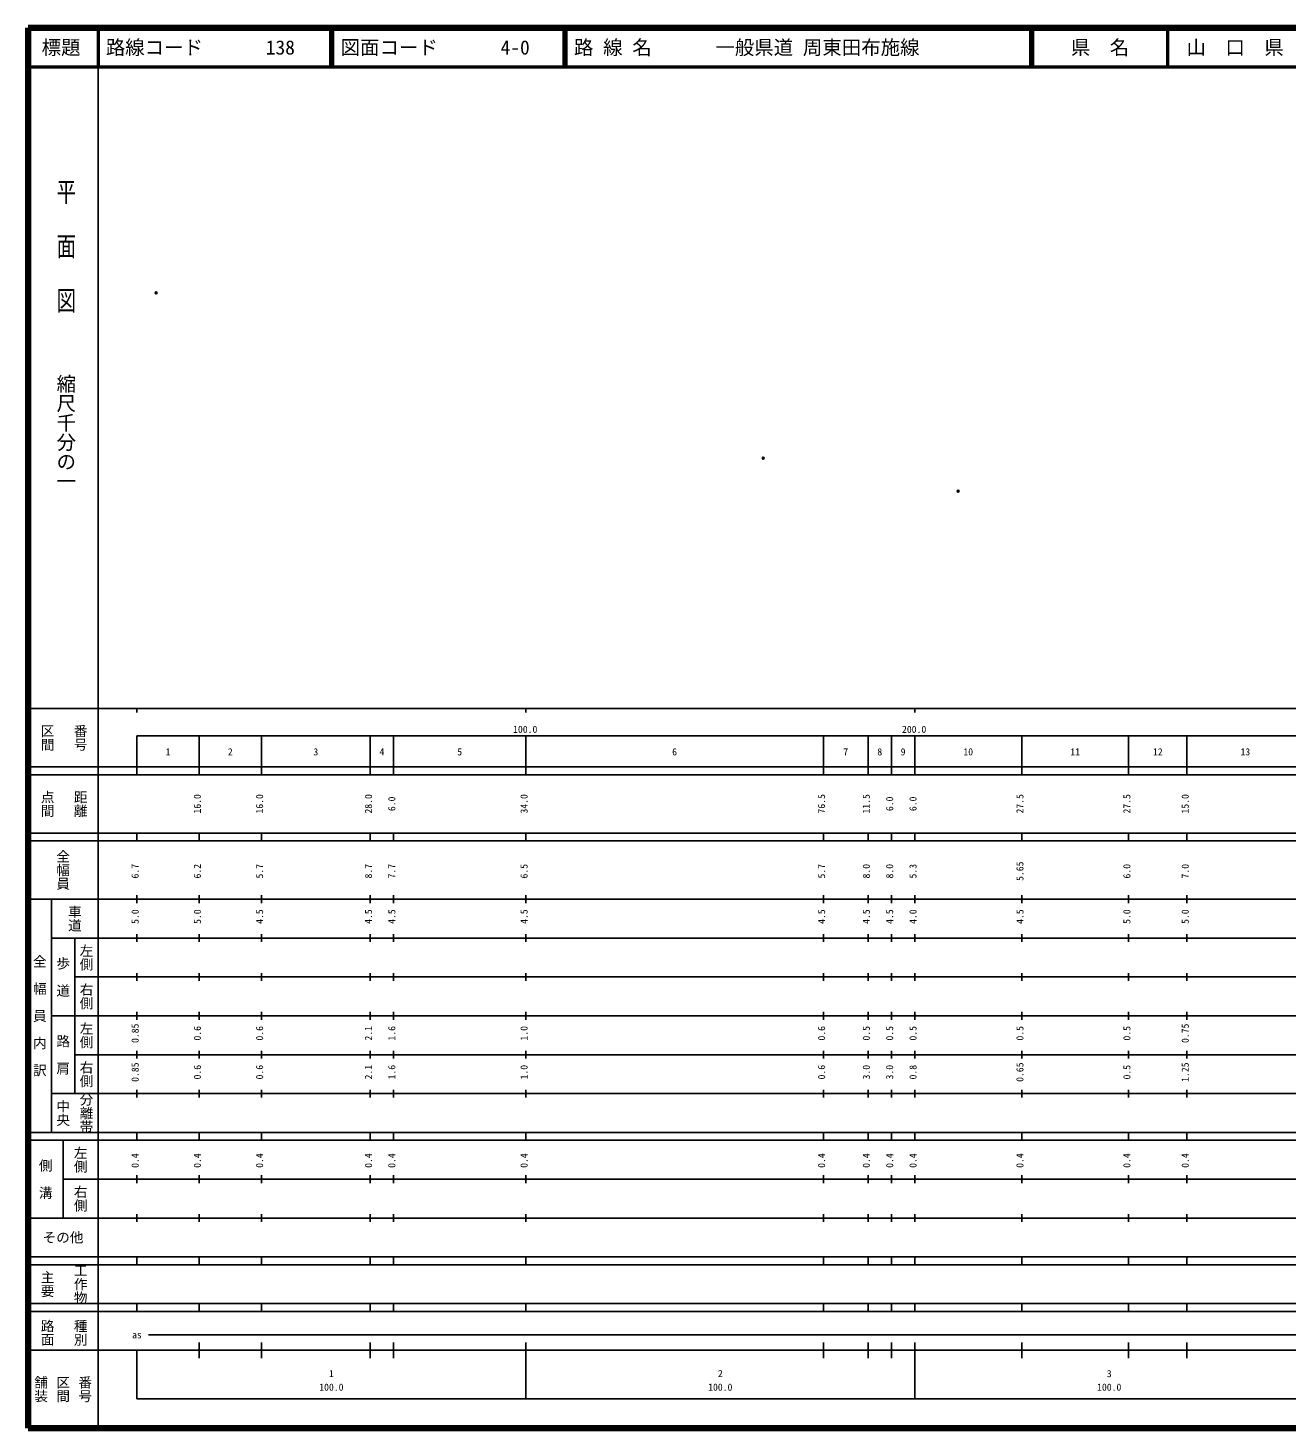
# Model space of a CAD drawing. Units: millimetres on the paper. Extents: x 40 to 680, y 20 to 380.
# Drawn here: x 40 to 363.7, y 20 to 380 of the extents above; entities that cross this region are included whole.
import ezdxf
from ezdxf.enums import TextEntityAlignment as Align

# ---------------------------------------------------------------- set-up
doc = ezdxf.new("R2010")
doc.units = ezdxf.units.MM
doc.header["$PDMODE"] = 32
doc.header["$PDSIZE"] = 0.5
doc.layers.add('M-OTRS', color=6, linetype='Continuous')
doc.layers.add('M-TTL-TXT', color=7, linetype='Continuous')
for name, color, linetype, lineweight in [('M-TTL', 2, 'Continuous', 140), ('M-TTL-BAND', 7, 'Continuous', 25), ('M-TTL-LINE', 7, 'Continuous', 50)]:
    doc.layers.add(name, color=color, linetype=linetype, lineweight=lineweight)
doc.styles.add('@ＭＳ ゴシック', font='')
doc.styles.add('ＭＳ ゴシック', font='')
doc.styles.get('@ＭＳ ゴシック').set_extended_font_data('@MS Gothic')
doc.styles.get('ＭＳ ゴシック').set_extended_font_data('MS Gothic')

msp = doc.modelspace()

# ---------------------------------------------------------------- linework, layer by layer
at = {"layer": 'M-OTRS'}
for p in [(72.941, 311.905), (229.061, 269.35), (279.132, 260.89)]:
    msp.add_point(p, dxfattribs=at)
at = {"layer": 'M-TTL'}
for p, q in [((40, 380), (40, 20)), ((680, 380), (40, 380)), ((40, 20), (680, 20))]:
    msp.add_line(p, q, dxfattribs=at)
at = {"layer": 'M-TTL-BAND'}
for p, q in [((58, 370), (58, 20)), ((40, 205), (579, 205)), ((68, 205), (68, 204)), ((168, 205), (168, 204)), ((268, 205), (268, 204)), ((68, 198), (579, 198)), ((68, 198), (68, 188)), ((84, 188), (84, 198)), ((100, 188), (100, 198)), ((128, 188), (128, 198)), ((134, 188), (134, 198)), ((168, 188), (168, 198)), ((244.5, 188), (244.5, 198)), ((256, 188), (256, 198)), ((262, 188), (262, 198)), ((268, 188), (268, 198)), ((295.5, 188), (295.5, 198)), ((323, 188), (323, 198)), ((338, 188), (338, 198)), ((40, 190), (579, 190)), ((40, 188), (579, 188)), ((40, 173), (579, 173)), ((68, 171), (68, 173)), ((84, 171), (84, 173)), ((100, 171), (100, 173)), ((128, 171), (128, 173)), ((134, 171), (134, 173)), ((168, 171), (168, 173)), ((244.5, 171), (244.5, 173)), ((256, 171), (256, 173)), ((262, 171), (262, 173)), ((268, 171), (268, 173)), ((295.5, 171), (295.5, 173)), ((323, 171), (323, 173)), ((338, 171), (338, 173)), ((40, 171), (579, 171)), ((40, 156), (579, 156)), ((46, 96), (46, 156)), ((68, 155), (68, 157)), ((84, 155), (84, 157)), ((100, 155), (100, 157)), ((128, 155), (128, 157)), ((134, 155), (134, 157)), ((168, 155), (168, 157)), ((244.5, 155), (244.5, 157)), ((256, 155), (256, 157)), ((262, 155), (262, 157)), ((268, 155), (268, 157)), ((295.5, 155), (295.5, 157)), ((323, 155), (323, 157)), ((338, 155), (338, 157)), ((46, 146), (579, 146)), ((52, 146), (52, 106)), ((68, 145), (68, 147)), ((84, 145), (84, 147)), ((100, 145), (100, 147)), ((128, 145), (128, 147)), ((134, 145), (134, 147)), ((168, 145), (168, 147)), ((244.5, 145), (244.5, 147)), ((256, 145), (256, 147)), ((262, 145), (262, 147)), ((268, 145), (268, 147)), ((295.5, 145), (295.5, 147)), ((323, 145), (323, 147)), ((338, 145), (338, 147)), ((68, 135), (68, 137)), ((84, 135), (84, 137)), ((100, 135), (100, 137)), ((128, 135), (128, 137)), ((134, 135), (134, 137)), ((168, 135), (168, 137)), ((244.5, 135), (244.5, 137)), ((256, 135), (256, 137)), ((262, 135), (262, 137)), ((268, 135), (268, 137)), ((295.5, 135), (295.5, 137)), ((323, 135), (323, 137)), ((338, 135), (338, 137)), ((52, 136), (579, 136)), ((46, 126), (579, 126)), ((68, 125), (68, 127)), ((84, 125), (84, 127)), ((100, 125), (100, 127)), ((128, 125), (128, 127)), ((134, 125), (134, 127)), ((168, 125), (168, 127)), ((244.5, 125), (244.5, 127)), ((256, 125), (256, 127)), ((262, 125), (262, 127)), ((268, 125), (268, 127)), ((295.5, 125), (295.5, 127)), ((323, 125), (323, 127)), ((338, 125), (338, 127)), ((52, 116), (579, 116)), ((68, 115), (68, 117)), ((84, 115), (84, 117)), ((100, 115), (100, 117)), ((128, 115), (128, 117)), ((134, 115), (134, 117)), ((168, 115), (168, 117)), ((244.5, 115), (244.5, 117)), ((256, 115), (256, 117)), ((262, 115), (262, 117)), ((268, 115), (268, 117)), ((295.5, 115), (295.5, 117)), ((323, 115), (323, 117)), ((338, 115), (338, 117)), ((46, 106), (579, 106)), ((68, 105), (68, 107)), ((84, 105), (84, 107)), ((100, 105), (100, 107)), ((128, 105), (128, 107)), ((134, 105), (134, 107)), ((168, 105), (168, 107)), ((244.5, 105), (244.5, 107)), ((256, 105), (256, 107)), ((262, 105), (262, 107)), ((268, 105), (268, 107)), ((295.5, 105), (295.5, 107)), ((323, 105), (323, 107)), ((338, 105), (338, 107)), ((40, 96), (579, 96)), ((40, 94), (579, 94)), ((49, 94), (49, 74)), ((68, 94), (68, 96)), ((84, 94), (84, 96)), ((100, 94), (100, 96)), ((128, 94), (128, 96)), ((134, 94), (134, 96)), ((168, 94), (168, 96)), ((244.5, 94), (244.5, 96)), ((256, 94), (256, 96)), ((262, 94), (262, 96)), ((268, 94), (268, 96)), ((295.5, 94), (295.5, 96)), ((323, 94), (323, 96)), ((338, 94), (338, 96)), ((49, 84), (579, 84)), ((68, 83), (68, 85)), ((84, 83), (84, 85)), ((100, 83), (100, 85)), ((128, 83), (128, 85)), ((134, 83), (134, 85)), ((168, 83), (168, 85)), ((244.5, 83), (244.5, 85)), ((256, 83), (256, 85)), ((262, 83), (262, 85)), ((268, 83), (268, 85)), ((295.5, 83), (295.5, 85)), ((323, 83), (323, 85)), ((338, 83), (338, 85)), ((40, 74), (579, 74)), ((68, 73), (68, 75)), ((84, 73), (84, 75)), ((100, 73), (100, 75)), ((128, 73), (128, 75)), ((134, 73), (134, 75)), ((168, 73), (168, 75)), ((244.5, 73), (244.5, 75)), ((256, 73), (256, 75)), ((262, 73), (262, 75)), ((268, 73), (268, 75)), ((295.5, 73), (295.5, 75)), ((323, 73), (323, 75)), ((338, 73), (338, 75)), ((40, 64), (579, 64)), ((40, 62), (579, 62)), ((68, 62), (68, 64)), ((84, 62), (84, 64)), ((100, 62), (100, 64)), ((128, 62), (128, 64)), ((134, 62), (134, 64)), ((168, 62), (168, 64)), ((244.5, 62), (244.5, 64)), ((256, 62), (256, 64)), ((262, 62), (262, 64)), ((268, 62), (268, 64)), ((295.5, 62), (295.5, 64)), ((323, 62), (323, 64)), ((338, 62), (338, 64)), ((40, 52), (579, 52)), ((68, 50), (68, 52)), ((84, 50), (84, 52)), ((100, 50), (100, 52)), ((128, 50), (128, 52)), ((134, 50), (134, 52)), ((168, 50), (168, 52)), ((244.5, 50), (244.5, 52)), ((256, 50), (256, 52)), ((262, 50), (262, 52)), ((268, 50), (268, 52)), ((295.5, 50), (295.5, 52)), ((323, 50), (323, 52)), ((338, 50), (338, 52)), ((40, 50), (579, 50)), ((71, 44), (565, 44)), ((40, 40), (579, 40)), ((68, 40), (68, 27.5)), ((84, 38), (84, 42)), ((100, 38), (100, 42)), ((128, 38), (128, 42)), ((134, 38), (134, 42)), ((168, 27.5), (168, 42)), ((244.5, 38), (244.5, 42)), ((256, 38), (256, 42)), ((262, 38), (262, 42)), ((268, 27.5), (268, 42)), ((295.5, 38), (295.5, 42)), ((323, 38), (323, 42)), ((338, 38), (338, 42)), ((68, 27.5), (579, 27.5))]:
    msp.add_line(p, q, dxfattribs=at)
at = {"layer": 'M-TTL-LINE'}
for p, q in [((58, 380), (58, 370)), ((117.75, 380), (117.75, 370)), ((118.25, 380), (118.25, 370)), ((177.75, 380), (177.75, 370)), ((178.25, 380), (178.25, 370)), ((297.75, 380), (297.75, 370)), ((298.25, 380), (298.25, 370)), ((333, 380), (333, 370)), ((40, 370), (680, 370))]:
    msp.add_line(p, q, dxfattribs=at)

# ---------------------------------------------------------------- texts
at = {"layer": 'M-TTL-BAND', "style": '@ＭＳ ゴシック', "width": 1.4}
msp.add_text('平  面  図', height=3.666, rotation=270, dxfattribs=at).set_placement((49.777, 306.475), align=Align.MIDDLE_RIGHT)
at = {"layer": 'M-TTL-BAND', "style": '@ＭＳ ゴシック'}
msp.add_text('縮尺千分の一', height=3.666, rotation=270, dxfattribs=at).set_placement((49.777, 261.03), align=Align.MIDDLE_RIGHT)
for s, p in [('区間', (45, 197.5)), ('番号', (53.5, 197.5)), ('点間', (45, 180.5)), ('距離', (53.5, 180.5)), ('全幅員', (49, 163.5)), ('車道', (52, 151)), ('左側', (55, 141)), ('全\u3000幅\u3000員\u3000内\u3000訳', (43, 126)), ('歩\u3000道', (49, 136)), ('右側', (55, 131)), ('左側', (55, 121)), ('路\u3000肩', (49, 116)), ('右側', (55, 111)), ('分離帯', (55, 101)), ('中央', (49, 101)), ('左側', (53.5, 89)), ('側\u3000溝', (44.5, 84)), ('右側', (53.5, 79)), ('工作物', (53.5, 57)), ('主要', (45, 57)), ('路面', (45, 44.5)), ('種別', (53.5, 44.5)), ('舗装', (43.333, 30)), ('区間', (49, 30)), ('番号', (54.667, 30))]:
    msp.add_text(s, height=2.566, rotation=270, dxfattribs=at).set_placement(p, align=Align.MIDDLE_CENTER)
at = {"layer": 'M-TTL-BAND', "style": 'ＭＳ ゴシック'}
for s, p in [('100.0', (167.844, 198.195)), ('200.0', (267.844, 198.195)), ('1', (76, 192.405)), ('2', (92, 192.405)), ('3', (114, 192.405)), ('4', (131, 192.405)), ('5', (151, 192.405)), ('6', (206.25, 192.405)), ('7', (250.25, 192.405)), ('8', (259, 192.405)), ('9', (265, 192.405)), ('10', (281.75, 192.405)), ('11', (309.25, 192.405)), ('12', (330.5, 192.405)), ('13', (353, 192.405)), ('as', (68, 42.5)), ('1', (118, 32.523)), ('2', (218, 32.523)), ('3', (318, 32.523)), ('100.0', (118, 29.033)), ('100.0', (218, 29.033)), ('100.0', (318, 29.033))]:
    msp.add_text(s, height=1.833, dxfattribs=at).set_placement(p, align=Align.BOTTOM_CENTER)
for s, p in [('16.0', (85, 180.5)), ('16.0', (101, 180.5)), ('28.0', (129, 180.5)), ('6.0', (135, 180.5)), ('34.0', (169, 180.5)), ('76.5', (245.5, 180.5)), ('11.5', (257, 180.5)), ('6.0', (263, 180.5)), ('6.0', (269, 180.5)), ('27.5', (296.5, 180.5)), ('27.5', (324, 180.5)), ('15.0', (339, 180.5)), ('6.7', (69, 163.174)), ('6.2', (85, 163.174)), ('5.7', (101, 163.174)), ('8.7', (129, 163.174)), ('7.7', (135, 163.174)), ('6.5', (169, 163.174)), ('5.7', (245.5, 163.174)), ('8.0', (257, 163.174)), ('8.0', (263, 163.174)), ('5.3', (269, 163.174)), ('5.65', (296.5, 163.174)), ('6.0', (324, 163.174)), ('7.0', (339, 163.174)), ('5.0', (69, 151.5)), ('5.0', (85, 151.5)), ('4.5', (101, 151.5)), ('4.5', (129, 151.5)), ('4.5', (135, 151.5)), ('4.5', (169, 151.5)), ('4.5', (245.5, 151.5)), ('4.5', (257, 151.5)), ('4.5', (263, 151.5)), ('4.0', (269, 151.5)), ('4.5', (296.5, 151.5)), ('5.0', (324, 151.5)), ('5.0', (339, 151.5)), ('0.85', (69, 121.5)), ('0.6', (85, 121.5)), ('0.6', (101, 121.5)), ('2.1', (129, 121.5)), ('1.6', (135, 121.5)), ('1.0', (169, 121.5)), ('0.6', (245.5, 121.5)), ('0.5', (257, 121.5)), ('0.5', (263, 121.5)), ('0.5', (269, 121.5)), ('0.5', (296.5, 121.5)), ('0.5', (324, 121.5)), ('0.75', (339, 121.5)), ('0.85', (69, 111.5)), ('0.6', (85, 111.5)), ('0.6', (101, 111.5)), ('2.1', (129, 111.5)), ('1.6', (135, 111.5)), ('1.0', (169, 111.5)), ('0.6', (245.5, 111.5)), ('3.0', (257, 111.5)), ('3.0', (263, 111.5)), ('0.8', (269, 111.5)), ('0.65', (296.5, 111.5)), ('0.5', (324, 111.5)), ('1.25', (339, 111.5)), ('0.4', (69, 88.764)), ('0.4', (85, 88.764)), ('0.4', (101, 88.764)), ('0.4', (129, 88.764)), ('0.4', (135, 88.764)), ('0.4', (169, 88.764)), ('0.4', (245.5, 88.764)), ('0.4', (257, 88.764)), ('0.4', (263, 88.764)), ('0.4', (269, 88.764)), ('0.4', (296.5, 88.764)), ('0.4', (324, 88.764)), ('0.4', (339, 88.764))]:
    msp.add_text(s, height=1.833, rotation=90, dxfattribs=at).set_placement(p, align=Align.BOTTOM_CENTER)
msp.add_text('その他', height=2.566, dxfattribs=at).set_placement((49, 69), align=Align.MIDDLE_CENTER)
at = {"layer": 'M-TTL-TXT', "style": 'ＭＳ ゴシック'}
for s, p in [('標題', (48.5, 375)), ('県\u3000名', (315.625, 375)), ('山\u3000口\u3000県', (350.375, 375))]:
    msp.add_text(s, height=3.666, dxfattribs=at).set_placement(p, align=Align.MIDDLE_CENTER)
for s, p in [('路線コード', (60, 375)), ('138', (101.142, 375)), ('図面コード', (120.38, 375)), ('4-0', (161.521, 375)), ('路 線 名', (180.38, 375)), ('一般県道 周東田布施線', (216.734, 375))]:
    msp.add_text(s, height=3.666, dxfattribs=at).set_placement(p, align=Align.MIDDLE_LEFT)

doc.saveas('drawing.dxf')
